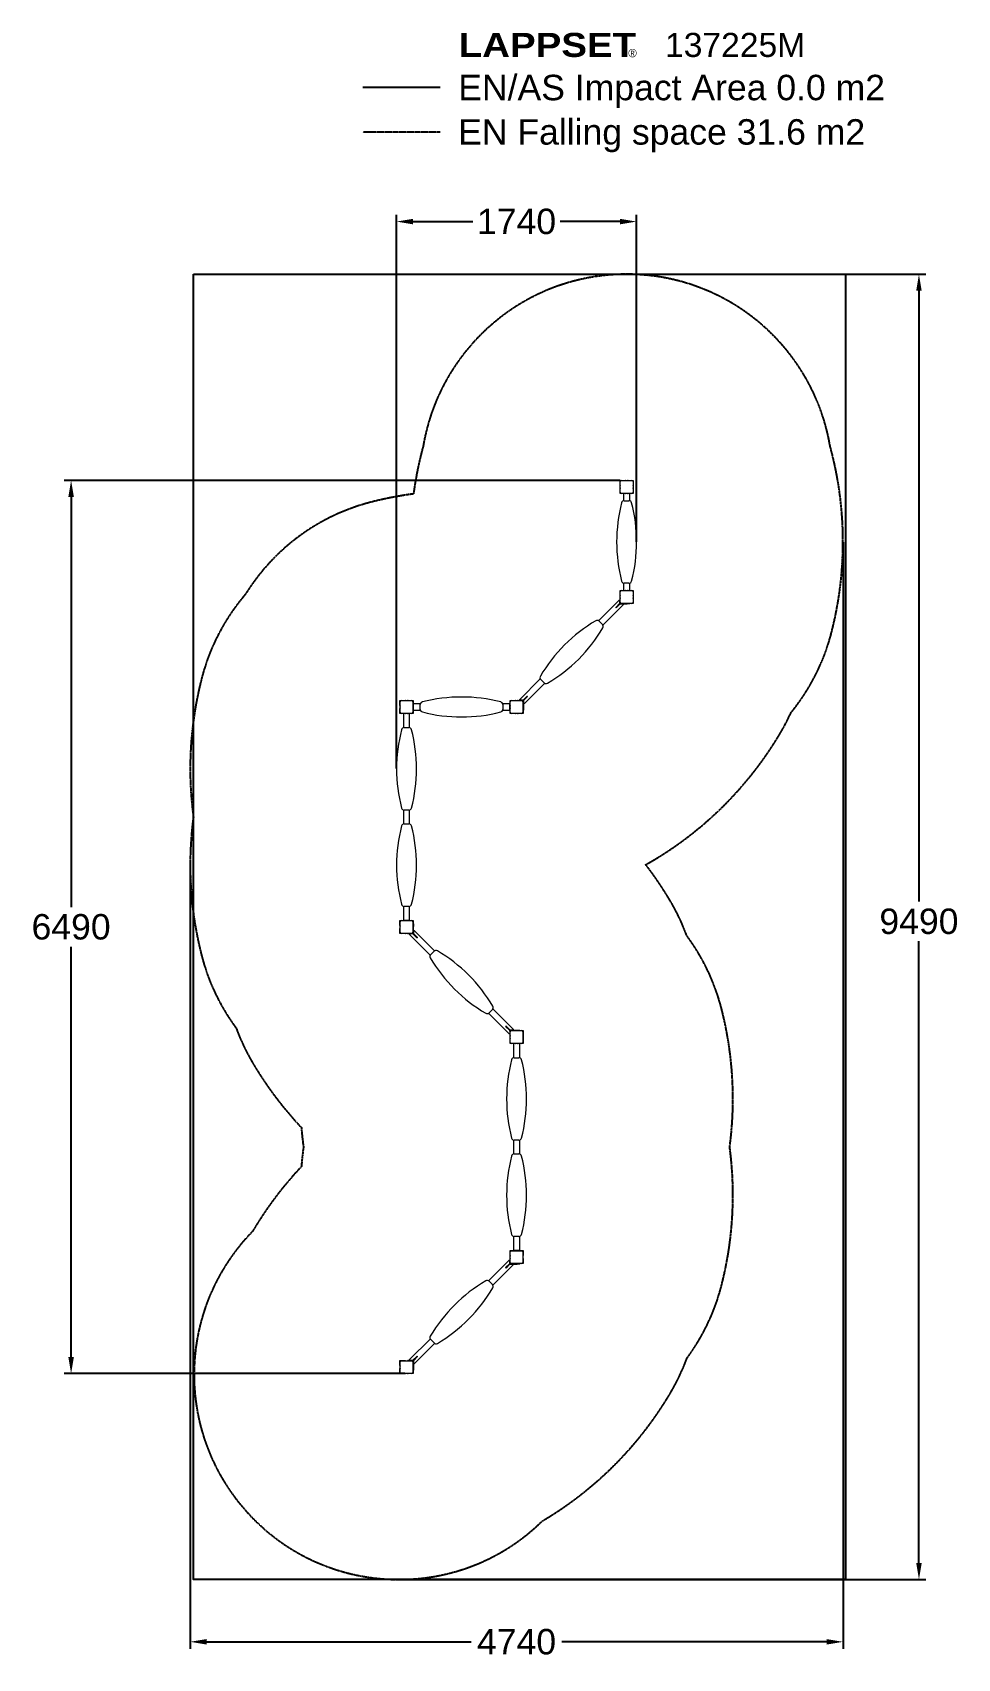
# Model space of a CAD drawing. Extents: x -3539 to 3184, y -5320 to 6503.
import ezdxf

# ---------------------------------------------------------------- set-up
doc = ezdxf.new("R2010")
doc.units = 0
doc.header["$LTSCALE"] = 5
doc.header["$PDMODE"] = 33
doc.header["$PDSIZE"] = 20
doc.linetypes.add('HIDDEN', pattern=[0.375, 0.25, -0.125])
doc.layers.get('0').update_dxf_attribs({"linetype": 'CONTINUOUS'})
doc.layers.get('Defpoints').update_dxf_attribs({"linetype": 'CONTINUOUS'})
for name, color, linetype in [('LCPROD_FALLINGSPACE', 63, 'HIDDEN'), ('Lg_area', 4, 'CONTINUOUS'), ('Lg_boundary', 5, 'CONTINUOUS'), ('Lg_dim', 7, 'CONTINUOUS'), ('Lg_falling', 63, 'HIDDEN'), ('Lg_prod', 40, 'CONTINUOUS'), ('Lg_txt', 4, 'CONTINUOUS')]:
    doc.layers.add(name, color=color, linetype=linetype)
doc.styles.add('LG1', font='arial.ttf', dxfattribs={"height": 185})
doc.styles.add('LG2', font='ariblk.ttf', dxfattribs={"height": 185})
doc.dimstyles.new('LG_DIM', dxfattribs={"dimtxt": 185, "dimasz": 120, "dimexe": 50, "dimexo": 1, "dimgap": 50, "dimtad": 0, "dimtih": 1, "dimtoh": 1, "dimdec": 0, "dimrnd": 10, "dimdsep": 46, "dimtxsty": 'LG1', "dimcen": 2.5, "dimclrt": 4, "dimadec": 4, "dimazin": 0, "dimtfac": 1, "dimtmove": 0, "dimatfit": 3, "dimfxl": 1, "dimtolj": 1, "dimtzin": 0, "dimarcsym": 0})

# ---------------------------------------------------------------- blocks, each defined once
blk = doc.blocks.new('prodnum')
at = {"layer": 'Lg_txt'}
for s, height, style, p in [('LAPPSET', 175, 'LG2', (0, 0)), ('®', 60, 'LG1', (1233, -2))]:
    blk.add_text(s, height=height, dxfattribs=dict(at, style=style)).set_placement(p)
at = {"layer": 'Lg_txt', "style": 'LG1'}
blk.add_attdef('PRODNUM', (1500, 0), '', height=175, dxfattribs=at)
blk = doc.blocks.new('*D4')
at = {"layer": 'Defpoints', "color": 0}
for p in [(779, 4745), (-876, -4746), (2904, -4746)]:
    blk.add_point(p, dxfattribs=at)
at = {"layer": 'Lg_dim', "color": 0, "lineweight": -2}
for p, q in [((780, 4745), (2954, 4745)), ((2904, 4625), (2904, 184)), ((2904, -4626), (2904, -105)), ((-875, -4746), (2954, -4746))]:
    blk.add_line(p, q, dxfattribs=at)
at = {"layer": 'Lg_dim', "color": 0}
for points in [[(2924, 4625), (2884, 4625), (2904, 4745)], [(2884, -4626), (2924, -4626), (2904, -4746)]]:
    blk.add_solid(points, dxfattribs=at)
at = {"layer": 'Lg_dim', "color": 4, "insert": (2904, 39), "char_height": 185, "attachment_point": 5, "style": 'LG1'}
blk.add_mtext('\\A1;9490', dxfattribs=at)
blk = doc.blocks.new('*D5')
at = {"color": 0, "lineweight": -2}
for p, q in [((2352, 2798), (2352, -5249)), ((-2393, 448), (-2393, -5249)), ((-2273, -5199), (-350, -5199)), ((2232, -5199), (308, -5199))]:
    blk.add_line(p, q, dxfattribs=at)
at = {"color": 0}
for points in [[(-2273, -5179), (-2273, -5219), (-2393, -5199)], [(2232, -5219), (2232, -5179), (2352, -5199)]]:
    blk.add_solid(points, dxfattribs=at)
at = {"layer": 'Defpoints', "color": 0}
for p in [(2352, 2799), (-2393, 449), (2352, -5199)]:
    blk.add_point(p, dxfattribs=at)
at = {"color": 4, "insert": (-21, -5199), "char_height": 185, "attachment_point": 5, "style": 'LG1'}
blk.add_mtext('\\A1;4740', dxfattribs=at)
blk = doc.blocks.new('*D6')
at = {"color": 0, "lineweight": -2}
for p, q in [((731, 3246), (-3309, 3246)), ((-3259, 3126), (-3259, 143)), ((-3259, -3129), (-3259, -146)), ((-833, -3249), (-3309, -3249))]:
    blk.add_line(p, q, dxfattribs=at)
at = {"color": 0}
for points in [[(-3239, 3126), (-3279, 3126), (-3259, 3246)], [(-3279, -3129), (-3239, -3129), (-3259, -3249)]]:
    blk.add_solid(points, dxfattribs=at)
at = {"layer": 'Defpoints', "color": 0}
for p in [(-3259, 3246), (732, 3246), (-832, -3249)]:
    blk.add_point(p, dxfattribs=at)
at = {"color": 4, "insert": (-3259, -1), "char_height": 185, "attachment_point": 5, "style": 'LG1'}
blk.add_mtext('\\A1;6490', dxfattribs=at)
blk = doc.blocks.new('*D7')
at = {"color": 0, "lineweight": -2}
for p, q in [((-893, 1150), (-893, 5178)), ((-773, 5128), (-338, 5128)), ((732, 5128), (296, 5128)), ((852, 2800), (852, 5178))]:
    blk.add_line(p, q, dxfattribs=at)
at = {"color": 0}
for points in [[(-773, 5148), (-773, 5108), (-893, 5128)], [(732, 5108), (732, 5148), (852, 5128)]]:
    blk.add_solid(points, dxfattribs=at)
at = {"layer": 'Defpoints', "color": 0}
for p in [(852, 5128), (852, 2799), (-893, 1149)]:
    blk.add_point(p, dxfattribs=at)
at = {"color": 4, "insert": (-21, 5128), "char_height": 185, "attachment_point": 5, "style": 'LG1'}
blk.add_mtext('\\A1;1740', dxfattribs=at)

msp = doc.modelspace()

# ---------------------------------------------------------------- linework, layer by layer
at = {"layer": 'LCPROD_FALLINGSPACE'}
msp.add_lwpolyline([(166.8, -4320.1, 0.1264338), (1097.8, -3389.1, 0.0459235), (1217, -3137.2, 0.0970067), (1468.5, -2609.8, 0.0963584), (1528.5, -1601.5, 0.0963584), (1468.5, -593.2, 0.0970139), (1217, -65.7, 0.0459211), (1097.8, 186.1, 0.0303919), (917.8, 452.2, 0.0092616), (966.8, 479.9, 0.1264338), (1897.8, 1410.9, 0.0272052), (1974.1, 1557.6, 0.1086326), (2268.5, 2140.2, 0.1264338), (2268.5, 3456.8, 0.0063631), (2258.4, 3494.2, 0.8456443), (-699.9, 3494.2, 0.0063631), (-710, 3456.8, 0.0297773), (-770.1, 3147.8, 0.0297773), (-1079.1, 3087.8, 0.1931654), (-1991.8, 2417.8, 0.114805), (-2310, 1806.8, 0.0963584), (-2370, 798.5, 0.0963584), (-2310, -209.8, 0.0970067), (-2058.5, -737.2, 0.0459235), (-1939.3, -989.1, 0.055839), (-1585.1, -1459.5, 0.013496), (-1570, -1601.5, 0.0134961), (-1585.1, -1743.5, 0.0558362), (-1939.3, -2213.9, 0.9901919)], format="xyb", close=True, dxfattribs=at)
at = {"layer": 'Lg_area'}
msp.add_lwpolyline([(-576.6, 6103.9), (-1139, 6103.9)], dxfattribs=at)
at = {"layer": 'Lg_boundary'}
msp.add_lwpolyline([(-2370, 4745), (2370, 4745), (2370, -4745), (-2370, -4745)], close=True, dxfattribs=at)
at = {"layer": 'Lg_falling'}
msp.add_lwpolyline([(-576.6, 5778.8), (-1139, 5778.8)], dxfattribs=at)
at = {"layer": 'Lg_prod', "linetype": 'Continuous', "lineweight": 0}
for p, q in [((731.7, 3209.5, 0), (731.7, 3246, 0)), ((731.7, 3246, 0), (768.2, 3246, 0)), ((732.7, 3160, 0), (732.7, 3237, 0)), ((740.7, 3245, 0), (817.7, 3245, 0)), ((790.2, 3246, 0), (826.7, 3246, 0)), ((825.7, 3237, 0), (825.7, 3160, 0)), ((826.7, 3246, 0), (826.7, 3209.5, 0)), ((731.7, 3151, 0), (731.7, 3187.5, 0)), ((768.2, 3151, 0), (731.7, 3151, 0)), ((817.7, 3152, 0), (740.7, 3152, 0)), ((756.7, 3150.5, 0), (756.7, 3097.8, 0)), ((801.7, 3150.5, 0), (756.7, 3150.5, 0)), ((762.1, 3098.5, 0), (796.3, 3098.5, 0)), ((826.7, 3151, 0), (790.2, 3151, 0)), ((801.7, 3097.8, 0), (801.7, 3150.5, 0)), ((826.7, 3187.5, 0), (826.7, 3151, 0)), ((756.7, 2499.2, 0), (756.7, 2446.5, 0)), ((796.3, 2498.5, 0), (762.1, 2498.5, 0)), ((801.7, 2446.5, 0), (801.7, 2499.2, 0)), ((574.9, 2226, 0), (725.2, 2376.3, 0)), ((730.8, 2355.7, 0), (730.8, 2370.6, 0)), ((731.7, 2409.5, 0), (731.7, 2446, 0)), ((731.7, 2446, 0), (768.2, 2446, 0)), ((731.7, 2351, 0), (731.7, 2387.5, 0)), ((732.7, 2360, 0), (732.7, 2437, 0)), ((740.7, 2445, 0), (817.7, 2445, 0)), ((756.7, 2446.5, 0), (801.7, 2446.5, 0)), ((790.2, 2446, 0), (826.7, 2446, 0)), ((825.7, 2437, 0), (825.7, 2360, 0)), ((826.7, 2446, 0), (826.7, 2409.5, 0)), ((826.7, 2387.5, 0), (826.7, 2351, 0)), ((754.7, 2342.1, 0), (606.8, 2194.2, 0)), ((699.7, 2322.5, 0), (729.4, 2352.2, 0)), ((703.3, 2319, 0), (699.7, 2322.5, 0)), ((701.9, 2321.8, 0), (705.4, 2325.4, 0)), ((704, 2319.7, 0), (701.9, 2321.8, 0)), ((730.6, 2346.3, 0), (703.3, 2319, 0)), ((705.4, 2325.4, 0), (729.3, 2349.2, 0)), ((730.6, 2346.3, 0), (731.4, 2347.1, 0)), ((768.2, 2351, 0), (731.7, 2351, 0)), ((733.5, 2351, 0), (782.3, 2351, 0)), ((733.5, 2348, 0), (782.3, 2348, 0)), ((749, 2347.8, 0), (734.2, 2347.8, 0)), ((817.7, 2352, 0), (740.7, 2352, 0)), ((782.3, 2351, 0), (802.3, 2351, 0)), ((802.3, 2348, 0), (782.3, 2348, 0)), ((826.7, 2351, 0), (790.2, 2351, 0)), ((802.3, 2348, 0), (802.3, 2351, 0)), ((579.3, 2222.7, 0), (603.5, 2198.6, 0)), ((1.8, 1652.9, 0), (151.7, 1802.8, 0)), ((179.2, 1774.3, 0), (155, 1798.5, 0)), ((55.6, 1678.3, 0), (25.9, 1648.7, 0)), ((52.4, 1672.3, 0), (28.5, 1648.5, 0)), ((31.7, 1647.5, 0), (59.1, 1674.8, 0)), ((183.6, 1771, 0), (35.9, 1623.4, 0)), ((52.4, 1672.3, 0), (55.9, 1675.9, 0)), ((59.1, 1674.8, 0), (55.6, 1678.3, 0)), ((58, 1673.8, 0), (55.9, 1675.9, 0)), ((-868.3, 1609.5, 0), (-868.3, 1646, 0)), ((-868.3, 1646, 0), (-831.8, 1646, 0)), ((-868.3, 1551, 0), (-868.3, 1587.5, 0)), ((-831.8, 1551, 0), (-868.3, 1551, 0)), ((-867.3, 1560, 0), (-867.3, 1637, 0)), ((-859.3, 1645, 0), (-782.3, 1645, 0)), ((-782.3, 1552, 0), (-859.3, 1552, 0)), ((-798.3, 1550.5, 0), (-843.3, 1550.5, 0)), ((-843.3, 1550.5, 0), (-843.3, 1447.8, 0)), ((-809.8, 1646, 0), (-773.3, 1646, 0)), ((-773.3, 1551, 0), (-809.8, 1551, 0)), ((-798.3, 1447.8, 0), (-798.3, 1550.5, 0)), ((-774.3, 1637, 0), (-774.3, 1560, 0)), ((-773.3, 1646, 0), (-773.3, 1609.5, 0)), ((-773.3, 1587.5, 0), (-773.3, 1551, 0)), ((-720, 1621, 0), (-772.8, 1621, 0)), ((-772.8, 1621, 0), (-772.8, 1576, 0)), ((-772.8, 1576, 0), (-720, 1576, 0)), ((-720.8, 1581.4, 0), (-720.8, 1615.6, 0)), ((-68.8, 1621, 0), (-121.5, 1621, 0)), ((-121.5, 1576, 0), (-68.8, 1576, 0)), ((-120.8, 1615.6, 0), (-120.8, 1581.4, 0)), ((-68.8, 1576, 0), (-68.8, 1621, 0)), ((-68.3, 1609.5, 0), (-68.3, 1646, 0)), ((-68.3, 1646, 0), (-31.8, 1646, 0)), ((-68.3, 1551, 0), (-68.3, 1587.5, 0)), ((-31.8, 1551, 0), (-68.3, 1551, 0)), ((-67.3, 1560, 0), (-67.3, 1637, 0)), ((-59.3, 1645, 0), (17.7, 1645, 0)), ((17.7, 1552, 0), (-59.3, 1552, 0)), ((-9.8, 1646, 0), (26.7, 1646, 0)), ((26.7, 1551, 0), (-9.8, 1551, 0)), ((22.4, 1647.2, 0), (7.5, 1647.2, 0)), ((25.7, 1637, 0), (25.7, 1560, 0)), ((26.7, 1646, 0), (26.7, 1609.5, 0)), ((26.7, 1644.2, 0), (26.7, 1595.5, 0)), ((26.7, 1575.5, 0), (26.7, 1595.5, 0)), ((26.7, 1587.5, 0), (26.7, 1551, 0)), ((29.7, 1575.5, 0), (26.7, 1575.5, 0)), ((29.7, 1644.2, 0), (29.7, 1595.5, 0)), ((29.7, 1595.5, 0), (29.7, 1575.5, 0)), ((30.3, 1629, 0), (30.3, 1643.9, 0)), ((31.7, 1647.5, 0), (30.6, 1646.3, 0)), ((-837.9, 1448.5, 0), (-803.7, 1448.5, 0)), ((-843.3, 849.2, 0), (-843.3, 747.8, 0)), ((-803.7, 848.5, 0), (-837.9, 848.5, 0)), ((-798.3, 747.8, 0), (-798.3, 849.2, 0)), ((-837.9, 748.5, 0), (-803.7, 748.5, 0)), ((-843.3, 149.2, 0), (-843.3, 46.5, 0)), ((-803.7, 148.5, 0), (-837.9, 148.5, 0)), ((-798.3, 46.5, 0), (-798.3, 149.2, 0)), ((-868.3, 9.5, 0), (-868.3, 46, 0)), ((-868.3, 46, 0), (-831.8, 46, 0)), ((-867.3, -40, 0), (-867.3, 37, 0)), ((-859.3, 45, 0), (-782.3, 45, 0)), ((-798.3, 46.5, 0), (-843.3, 46.5, 0)), ((-809.8, 46, 0), (-773.3, 46, 0)), ((-774.3, 37, 0), (-774.3, -40, 0)), ((-773.3, 46, 0), (-773.3, 9.5, 0)), ((-773.2, 1.5, 0), (-773.2, 21.5, 0)), ((-770.2, 21.5, 0), (-773.2, 21.5, 0)), ((-773.2, -47.2, 0), (-773.2, 1.5, 0)), ((-770.2, 21.5, 0), (-770.2, 1.5, 0)), ((-770.2, -47.2, 0), (-770.2, 1.5, 0)), ((-868.3, -49, 0), (-868.3, -12.5, 0)), ((-831.8, -49, 0), (-868.3, -49, 0)), ((-782.3, -48, 0), (-859.3, -48, 0)), ((-773.3, -49, 0), (-809.8, -49, 0)), ((-648.3, -205.8, 0), (-798.5, -55.6, 0)), ((-778, -49.9, 0), (-792.9, -49.9, 0)), ((-744.8, -81, 0), (-774.4, -51.4, 0)), ((-773.3, -12.5, 0), (-773.3, -49, 0)), ((-747.6, -75.3, 0), (-771.5, -51.5, 0)), ((-770.1, -31.7, 0), (-770.1, -46.6, 0)), ((-768.6, -50.1, 0), (-769.4, -49.4, 0)), ((-768.6, -50.1, 0), (-741.2, -77.5, 0)), ((-764.4, -26, 0), (-616.5, -174, 0)), ((-744.1, -78.9, 0), (-747.6, -75.3, 0)), ((-741.2, -77.5, 0), (-744.8, -81, 0)), ((-742, -76.8, 0), (-744.1, -78.9, 0)), ((-645, -201.4, 0), (-620.8, -177.3, 0)), ((-75.2, -778.9, 0), (-225.1, -629, 0)), ((-196.5, -601.5, 0), (-220.7, -625.7, 0)), ((-193.3, -597.2, 0), (-45.6, -744.8, 0)), ((-97.1, -721.7, 0), (-100.6, -725.2, 0)), ((-100.6, -725.2, 0), (-71, -754.8, 0)), ((-96, -722.7, 0), (-98.1, -724.8, 0)), ((-94.6, -728.4, 0), (-98.1, -724.8, 0)), ((-69.7, -749, 0), (-97.1, -721.7, 0)), ((-94.6, -728.4, 0), (-70.7, -752.2, 0)), ((-69.7, -749, 0), (-68.6, -750.1, 0)), ((-69.5, -758.4, 0), (-69.5, -773.3, 0)), ((-68.3, -790.5, 0), (-68.3, -754, 0)), ((-68.3, -754, 0), (-31.8, -754, 0)), ((-68.3, -849, 0), (-68.3, -812.5, 0)), ((-67.3, -840, 0), (-67.3, -763, 0)), ((-66.5, -751, 0), (-17.7, -751, 0)), ((-66.5, -754, 0), (-17.7, -754, 0)), ((-51.3, -750.5, 0), (-66.2, -750.5, 0)), ((-59.3, -755, 0), (17.7, -755, 0)), ((-17.7, -751, 0), (2.3, -751, 0)), ((2.3, -754, 0), (-17.7, -754, 0)), ((-9.8, -754, 0), (26.7, -754, 0)), ((2.3, -751, 0), (2.3, -754, 0)), ((25.7, -763, 0), (25.7, -840, 0)), ((26.7, -754, 0), (26.7, -790.5, 0)), ((26.7, -769, 0), (28.7, -769, 0)), ((26.7, -790.5, 0), (26.7, -812.5, 0)), ((26.7, -812.5, 0), (26.7, -849, 0)), ((28.7, -834, 0), (28.7, -769, 0)), ((-31.8, -849, 0), (-68.3, -849, 0)), ((17.7, -848, 0), (-59.3, -848, 0)), ((1.7, -849.5, 0), (-43.3, -849.5, 0)), ((-43.3, -849.5, 0), (-43.3, -952.2, 0)), ((26.7, -849, 0), (-9.8, -849, 0)), ((1.7, -952.2, 0), (1.7, -849.5, 0)), ((26.7, -834, 0), (28.7, -834, 0)), ((-37.9, -951.5, 0), (-3.7, -951.5, 0)), ((-43.3, -1550.8, 0), (-43.3, -1652.2, 0)), ((-3.7, -1551.5, 0), (-37.9, -1551.5, 0)), ((-37.9, -1651.5, 0), (-3.7, -1651.5, 0)), ((1.7, -1652.2, 0), (1.7, -1550.8, 0)), ((-68.3, -2390.5, 0), (-68.3, -2354, 0)), ((-68.3, -2354, 0), (-31.8, -2354, 0)), ((-67.3, -2440, 0), (-67.3, -2363, 0)), ((-59.3, -2355, 0), (17.7, -2355, 0)), ((-43.3, -2250.8, 0), (-43.3, -2353.5, 0)), ((1.7, -2353.5, 0), (-43.3, -2353.5, 0)), ((-3.7, -2251.5, 0), (-37.9, -2251.5, 0)), ((-9.8, -2354, 0), (26.7, -2354, 0)), ((1.7, -2353.5, 0), (1.7, -2250.8, 0)), ((25.7, -2363, 0), (25.7, -2440, 0)), ((26.7, -2354, 0), (26.7, -2390.5, 0)), ((-225.1, -2574, 0), (-74.8, -2423.7, 0)), ((-45.3, -2457.9, 0), (-193.2, -2605.8, 0)), ((-100.3, -2477.5, 0), (-70.6, -2447.8, 0)), ((-96.7, -2481, 0), (-100.3, -2477.5, 0)), ((-98.1, -2478.2, 0), (-94.6, -2474.6, 0)), ((-96, -2480.3, 0), (-98.1, -2478.2, 0)), ((-69.4, -2453.7, 0), (-96.7, -2481, 0)), ((-94.6, -2474.6, 0), (-70.7, -2450.8, 0)), ((-69.4, -2453.7, 0), (-68.6, -2452.9, 0)), ((-69.2, -2444.3, 0), (-69.2, -2429.4, 0)), ((-68.3, -2449, 0), (-68.3, -2412.5, 0)), ((-31.8, -2449, 0), (-68.3, -2449, 0)), ((-66.5, -2449, 0), (-17.7, -2449, 0)), ((-66.5, -2452, 0), (-17.7, -2452, 0)), ((-51, -2452.2, 0), (-65.8, -2452.2, 0)), ((17.7, -2448, 0), (-59.3, -2448, 0)), ((-17.7, -2449, 0), (2.3, -2449, 0)), ((2.3, -2452, 0), (-17.7, -2452, 0)), ((26.7, -2449, 0), (-9.8, -2449, 0)), ((2.3, -2452, 0), (2.3, -2449, 0)), ((26.7, -2412.5, 0), (26.7, -2449, 0)), ((-220.7, -2577.3, 0), (-196.5, -2601.4, 0)), ((-798.2, -3147.1, 0), (-648.3, -2997.2, 0)), ((-616.4, -3029, 0), (-764.1, -3176.6, 0)), ((-620.8, -3025.7, 0), (-645, -3001.5, 0)), ((-868.3, -3190.5, 0), (-868.3, -3154, 0)), ((-868.3, -3154, 0), (-831.8, -3154, 0)), ((-867.3, -3240, 0), (-867.3, -3163, 0)), ((-859.3, -3155, 0), (-782.3, -3155, 0)), ((-809.8, -3154, 0), (-773.3, -3154, 0)), ((-777.6, -3152.8, 0), (-792.5, -3152.8, 0)), ((-774.3, -3163, 0), (-774.3, -3240, 0)), ((-744.4, -3121.7, 0), (-774.1, -3151.3, 0)), ((-773.3, -3154, 0), (-773.3, -3190.5, 0)), ((-773.3, -3155.8, 0), (-773.3, -3204.5, 0)), ((-747.6, -3127.7, 0), (-771.5, -3151.5, 0)), ((-770.3, -3155.8, 0), (-770.3, -3204.5, 0)), ((-769.7, -3171, 0), (-769.7, -3156.1, 0)), ((-768.3, -3152.5, 0), (-769.4, -3153.7, 0)), ((-768.3, -3152.5, 0), (-740.9, -3125.2, 0)), ((-747.6, -3127.7, 0), (-744.1, -3124.1, 0)), ((-740.9, -3125.2, 0), (-744.4, -3121.7, 0)), ((-742, -3126.2, 0), (-744.1, -3124.1, 0)), ((-868.3, -3249, 0), (-868.3, -3212.5, 0)), ((-831.8, -3249, 0), (-868.3, -3249, 0)), ((-782.3, -3248, 0), (-859.3, -3248, 0)), ((-773.3, -3249, 0), (-809.8, -3249, 0)), ((-773.3, -3224.5, 0), (-773.3, -3204.5, 0)), ((-773.3, -3212.5, 0), (-773.3, -3249, 0)), ((-770.3, -3224.5, 0), (-773.3, -3224.5, 0)), ((-770.3, -3204.5, 0), (-770.3, -3224.5, 0))]:
    msp.add_line(p, q, dxfattribs=at)
for centre, radius, start, end in [((739.7, 3209.5, 0), 8, 180, 208.95502), ((740.7, 3237, 0), 8, 90, 180), ((768.2, 3238, 0), 8, 61.04498, 90), ((790.2, 3238, 0), 8, 90, 118.95502), ((817.7, 3237, 0), 8, 0, 90), ((818.7, 3209.5, 0), 8, 331.04498, 0), ((1851.7, 2798.5, 0), 1145, 165.58823, 194.41177), ((739.7, 3187.5, 0), 8, 151.04498, 180), ((740.7, 3160, 0), 8, 180, 270), ((762.1, 3078.5, 0), 20, 90, 165.58823), ((768.2, 3159, 0), 8, 270, 298.95502), ((790.2, 3159, 0), 8, 241.04498, 270), ((796.3, 3078.5, 0), 20, 14.41177, 90), ((-293.3, 2798.5, 0), 1145, 345.58823, 14.41177), ((817.7, 3160, 0), 8, 270, 0), ((818.7, 3187.5, 0), 8, 0, 28.95502), ((762.1, 2518.5, 0), 20, 194.41177, 270), ((796.3, 2518.5, 0), 20, 270, 345.58823), ((739.7, 2409.5, 0), 8, 180, 208.95502), ((739.7, 2387.5, 0), 8, 151.04498, 180), ((740.7, 2437, 0), 8, 90, 180), ((768.2, 2438, 0), 8, 61.04498, 90), ((790.2, 2438, 0), 8, 90, 118.95502), ((817.7, 2437, 0), 8, 0, 90), ((818.7, 2409.5, 0), 8, 331.04498, 0), ((818.7, 2387.5, 0), 8, 0, 28.95502), ((733.5, 2345, 0), 6, 90, 135), ((725.8, 2355.7, 0), 5, 315, 359.99396), ((734.2, 2342.8, 0), 5, 89.99396, 135), ((733.5, 2345, 0), 3, 90, 135), ((740.7, 2360, 0), 8, 180, 270), ((768.2, 2359, 0), 8, 270, 298.95502), ((790.2, 2359, 0), 8, 241.04498, 270), ((817.7, 2360, 0), 8, 270, 0), ((1137.6, 1240.1, 0), 1145, 120.58823, 149.41177), ((-379.1, 2756.9, 0), 1145, 300.58823, 329.41177), ((565.2, 2208.6, 0), 20, 45, 120.58823), ((589.3, 2184.4, 0), 20, 329.41177, 45), ((169.2, 1812.6, 0), 20, 149.41177, 225), ((193.4, 1788.4, 0), 20, 225, 300.58823), ((-420.8, 526, 0), 1145, 75.58823, 104.41177), ((-860.3, 1609.5, 0), 8, 180, 208.95502), ((-860.3, 1587.5, 0), 8, 151.04498, 180), ((-859.3, 1637, 0), 8, 90, 180), ((-859.3, 1560, 0), 8, 180, 270), ((-831.8, 1638, 0), 8, 61.04498, 90), ((-831.8, 1559, 0), 8, 270, 298.95502), ((-809.8, 1638, 0), 8, 90, 118.95502), ((-809.8, 1559, 0), 8, 241.04498, 270), ((-782.3, 1637, 0), 8, 0, 90), ((-782.3, 1560, 0), 8, 270, 0), ((-781.3, 1609.5, 0), 8, 331.04498, 0), ((-781.3, 1587.5, 0), 8, 0, 28.95502), ((-700.8, 1615.6, 0), 20, 104.41177, 180), ((-700.8, 1581.4, 0), 20, 180, 255.58823), ((-420.8, 2671, 0), 1145, 255.58823, 284.41177), ((-140.8, 1615.6, 0), 20, 0, 75.58823), ((-140.8, 1581.4, 0), 20, 284.41177, 0), ((-60.3, 1609.5, 0), 8, 180, 208.95502), ((-60.3, 1587.5, 0), 8, 151.04498, 180), ((-59.3, 1637, 0), 8, 90, 180), ((-59.3, 1560, 0), 8, 180, 270), ((-31.8, 1638, 0), 8, 61.04498, 90), ((-31.8, 1559, 0), 8, 270, 298.95502), ((-9.8, 1638, 0), 8, 90, 118.95502), ((-9.8, 1559, 0), 8, 241.04498, 270), ((17.7, 1637, 0), 8, 0, 90), ((17.7, 1560, 0), 8, 270, 0), ((22.4, 1652.2, 0), 5, 270.00604, 315), ((18.7, 1609.5, 0), 8, 331.04498, 0), ((18.7, 1587.5, 0), 8, 0, 28.95502), ((32.7, 1644.2, 0), 6, 135, 180), ((32.7, 1644.2, 0), 3, 135, 180), ((35.3, 1643.9, 0), 5, 135, 180.00604), ((251.7, 1148.5, 0), 1145, 165.58823, 194.41177), ((-837.9, 1428.5, 0), 20, 90, 165.58823), ((-803.7, 1428.5, 0), 20, 14.41177, 90), ((-1893.3, 1148.5, 0), 1145, 345.58823, 14.41177), ((-837.9, 868.5, 0), 20, 194.41177, 270), ((-803.7, 868.5, 0), 20, 270, 345.58823), ((251.7, 448.5, 0), 1145, 165.58823, 194.41177), ((-837.9, 728.5, 0), 20, 90, 165.58823), ((-803.7, 728.5, 0), 20, 14.41177, 90), ((-1893.3, 448.5, 0), 1145, 345.58823, 14.41177), ((-837.9, 168.5, 0), 20, 194.41177, 270), ((-803.7, 168.5, 0), 20, 270, 345.58823), ((-860.3, 9.5, 0), 8, 180, 208.95502), ((-859.3, 37, 0), 8, 90, 180), ((-831.8, 38, 0), 8, 61.04498, 90), ((-809.8, 38, 0), 8, 90, 118.95502), ((-782.3, 37, 0), 8, 0, 90), ((-781.3, 9.5, 0), 8, 331.04498, 0), ((-860.3, -12.5, 0), 8, 151.04498, 180), ((-859.3, -40, 0), 8, 180, 270), ((-831.8, -41, 0), 8, 270, 298.95502), ((-809.8, -41, 0), 8, 241.04498, 270), ((-782.3, -40, 0), 8, 270, 0), ((-778, -54.9, 0), 5, 45, 89.99396), ((-781.3, -12.5, 0), 8, 0, 28.95502), ((-767.2, -47.2, 0), 6, 180, 225), ((-767.2, -47.2, 0), 3, 180, 225), ((-765.1, -46.6, 0), 5, 179.99396, 225), ((-630.8, -215.6, 0), 20, 135, 210.58823), ((337.6, 356.9, 0), 1145, 210.58823, 239.41177), ((-606.7, -191.4, 0), 20, 59.41177, 135), ((-1179.1, -1159.9, 0), 1145, 30.58823, 59.41177), ((-210.7, -587.4, 0), 20, 315, 30.58823), ((-234.9, -611.6, 0), 20, 239.41177, 315), ((-74.5, -758.4, 0), 5, 0.00604, 45), ((-66.5, -748, 0), 6, 225, 270), ((-66.2, -745.5, 0), 5, 225, 270.00604), ((-66.5, -748, 0), 3, 225, 270), ((-60.3, -790.5, 0), 8, 180, 208.95502), ((-60.3, -812.5, 0), 8, 151.04498, 180), ((-59.3, -763, 0), 8, 90, 180), ((-31.8, -762, 0), 8, 61.04498, 90), ((-9.8, -762, 0), 8, 90, 118.95502), ((17.7, -763, 0), 8, 0, 90), ((18.7, -790.5, 0), 8, 331.04498, 0), ((18.7, -812.5, 0), 8, 0, 28.95502), ((-59.3, -840, 0), 8, 180, 270), ((-31.8, -841, 0), 8, 270, 298.95502), ((-9.8, -841, 0), 8, 241.04498, 270), ((17.7, -840, 0), 8, 270, 0), ((1051.7, -1251.5, 0), 1145, 165.58823, 194.41177), ((-37.9, -971.5, 0), 20, 90, 165.58823), ((-3.7, -971.5, 0), 20, 14.41177, 90), ((-1093.3, -1251.5, 0), 1145, 345.58823, 14.41177), ((-37.9, -1531.5, 0), 20, 194.41177, 270), ((-3.7, -1531.5, 0), 20, 270, 345.58823), ((-37.9, -1671.5, 0), 20, 90, 165.58823), ((-3.7, -1671.5, 0), 20, 14.41177, 90), ((1051.7, -1951.5, 0), 1145, 165.58823, 194.41177), ((-1093.3, -1951.5, 0), 1145, 345.58823, 14.41177), ((-37.9, -2231.5, 0), 20, 194.41177, 270), ((-3.7, -2231.5, 0), 20, 270, 345.58823), ((-59.3, -2363, 0), 8, 90, 180), ((-31.8, -2362, 0), 8, 61.04498, 90), ((-9.8, -2362, 0), 8, 90, 118.95502), ((17.7, -2363, 0), 8, 0, 90), ((-66.5, -2455, 0), 6, 90, 135), ((-74.2, -2444.3, 0), 5, 315, 359.99396), ((-65.8, -2457.2, 0), 5, 89.99396, 135), ((-66.5, -2455, 0), 3, 90, 135), ((-60.3, -2390.5, 0), 8, 180, 208.95502), ((-60.3, -2412.5, 0), 8, 151.04498, 180), ((-59.3, -2440, 0), 8, 180, 270), ((-31.8, -2441, 0), 8, 270, 298.95502), ((-9.8, -2441, 0), 8, 241.04498, 270), ((17.7, -2440, 0), 8, 270, 0), ((18.7, -2390.5, 0), 8, 331.04498, 0), ((18.7, -2412.5, 0), 8, 0, 28.95502), ((337.6, -3559.9, 0), 1145, 120.58823, 149.41177), ((-234.8, -2591.4, 0), 20, 45, 120.58823), ((-1179.1, -2043.1, 0), 1145, 300.58823, 329.41177), ((-210.7, -2615.6, 0), 20, 329.41177, 45), ((-630.8, -2987.4, 0), 20, 149.41177, 225), ((-606.6, -3011.6, 0), 20, 225, 300.58823), ((-860.3, -3190.5, 0), 8, 180, 208.95502), ((-859.3, -3163, 0), 8, 90, 180), ((-831.8, -3162, 0), 8, 61.04498, 90), ((-809.8, -3162, 0), 8, 90, 118.95502), ((-782.3, -3163, 0), 8, 0, 90), ((-777.6, -3147.8, 0), 5, 270.00604, 315), ((-781.3, -3190.5, 0), 8, 331.04498, 0), ((-767.3, -3155.8, 0), 6, 135, 180), ((-767.3, -3155.8, 0), 3, 135, 180), ((-764.7, -3156.1, 0), 5, 135, 180.00604), ((-860.3, -3212.5, 0), 8, 151.04498, 180), ((-859.3, -3240, 0), 8, 180, 270), ((-831.8, -3241, 0), 8, 270, 298.95502), ((-809.8, -3241, 0), 8, 241.04498, 270), ((-782.3, -3240, 0), 8, 270, 0), ((-781.3, -3212.5, 0), 8, 0, 28.95502)]:
    msp.add_arc(centre, radius, start, end, dxfattribs=at)
for points, weights in [([(725.2, 2376.3, 0), (725.2, 2376.3, 0), (727.3, 2376.3, 0), (730.8, 2376.3, 0)], [1, 0.910683602523, 0.910683602523, 1]), ([(730.8, 2376.3, 0), (730.8, 2374.5, 0), (730.8, 2372.6, 0), (730.8, 2370.6, 0)], [1, 0.977283884193, 0.977283884193, 1]), ([(749, 2347.8, 0), (751, 2347.8, 0), (753, 2347.8, 0), (754.7, 2347.8, 0)], [1, 0.977283884193, 0.977283884193, 1]), ([(754.7, 2347.8, 0), (754.7, 2344.2, 0), (754.7, 2342.1, 0), (754.7, 2342.1, 0)], [1, 0.910683602523, 0.910683602523, 1]), ([(1.8, 1647.2, 0), (1.8, 1650.8, 0), (1.8, 1652.9, 0), (1.8, 1652.9, 0)], [1, 0.910683602523, 0.910683602523, 1]), ([(7.5, 1647.2, 0), (5.5, 1647.2, 0), (3.5, 1647.2, 0), (1.8, 1647.2, 0)], [1, 0.977283884193, 0.977283884193, 1]), ([(30.3, 1623.4, 0), (30.3, 1625.1, 0), (30.3, 1627, 0), (30.3, 1629, 0)], [1, 0.977283884193, 0.977283884193, 1]), ([(35.9, 1623.4, 0), (35.9, 1623.4, 0), (33.9, 1623.4, 0), (30.3, 1623.4, 0)], [1, 0.910683602523, 0.910683602523, 1]), ([(-798.5, -49.9, 0), (-796.8, -49.9, 0), (-794.9, -49.9, 0), (-792.9, -49.9, 0)], [1, 0.977283884193, 0.977283884193, 1]), ([(-798.5, -55.6, 0), (-798.5, -55.6, 0), (-798.5, -53.5, 0), (-798.5, -49.9, 0)], [1, 0.910683602523, 0.910683602523, 1]), ([(-770.1, -26, 0), (-766.5, -26, 0), (-764.4, -26, 0), (-764.4, -26, 0)], [1, 0.910683602523, 0.910683602523, 1]), ([(-770.1, -31.7, 0), (-770.1, -29.7, 0), (-770.1, -27.8, 0), (-770.1, -26, 0)], [1, 0.977283884193, 0.977283884193, 1]), ([(-69.5, -778.9, 0), (-73.1, -778.9, 0), (-75.2, -778.9, 0), (-75.2, -778.9, 0)], [1, 0.910683602523, 0.910683602523, 1]), ([(-69.5, -773.3, 0), (-69.5, -775.3, 0), (-69.5, -777.2, 0), (-69.5, -778.9, 0)], [1, 0.977283884193, 0.977283884193, 1]), ([(-45.6, -750.5, 0), (-47.4, -750.5, 0), (-49.3, -750.5, 0), (-51.3, -750.5, 0)], [1, 0.977283884193, 0.977283884193, 1]), ([(-45.6, -744.8, 0), (-45.6, -744.8, 0), (-45.6, -746.9, 0), (-45.6, -750.5, 0)], [1, 0.910683602523, 0.910683602523, 1]), ([(-74.8, -2423.7, 0), (-74.8, -2423.7, 0), (-72.7, -2423.7, 0), (-69.2, -2423.7, 0)], [1, 0.910683602523, 0.910683602523, 1]), ([(-69.2, -2423.7, 0), (-69.2, -2425.5, 0), (-69.2, -2427.4, 0), (-69.2, -2429.4, 0)], [1, 0.977283884193, 0.977283884193, 1]), ([(-51, -2452.2, 0), (-49, -2452.2, 0), (-47, -2452.2, 0), (-45.3, -2452.2, 0)], [1, 0.977283884193, 0.977283884193, 1]), ([(-45.3, -2452.2, 0), (-45.3, -2455.8, 0), (-45.3, -2457.9, 0), (-45.3, -2457.9, 0)], [1, 0.910683602523, 0.910683602523, 1]), ([(-798.2, -3152.8, 0), (-798.2, -3149.2, 0), (-798.2, -3147.1, 0), (-798.2, -3147.1, 0)], [1, 0.910683602523, 0.910683602523, 1]), ([(-792.5, -3152.8, 0), (-794.5, -3152.8, 0), (-796.5, -3152.8, 0), (-798.2, -3152.8, 0)], [1, 0.977283884193, 0.977283884193, 1]), ([(-769.7, -3176.6, 0), (-769.7, -3174.9, 0), (-769.7, -3173, 0), (-769.7, -3171, 0)], [1, 0.977283884193, 0.977283884193, 1]), ([(-764.1, -3176.6, 0), (-764.1, -3176.6, 0), (-766.1, -3176.6, 0), (-769.7, -3176.6, 0)], [1, 0.910683602523, 0.910683602523, 1])]:
    msp.add_rational_spline(points, weights, degree=3, dxfattribs=at)

# ---------------------------------------------------------------- block references
at = {"layer": 'Lg_txt'}
msp.add_blockref('prodnum', (-441.9, 6325.1, 0), dxfattribs=at).add_auto_attribs({'PRODNUM': '137225M'})

# ---------------------------------------------------------------- texts
at = {"layer": 'Lg_area', "style": 'LG1'}
msp.add_text('EN/AS Impact Area 0.0 m2', height=185, dxfattribs=at).set_placement((-444.8, 6010.3, 0))
at = {"layer": 'Lg_falling', "style": 'LG1'}
msp.add_text('EN Falling space 31.6 m2 ', height=185, dxfattribs=at).set_placement((-446, 5687.6, 0))

# ---------------------------------------------------------------- dimensions: what is measured, and where the dimension line sits
for base, p1, p2, text, picture, middle in [((851.7, 5128.3, 0), (-893.3, 1148.5, 0), (851.7, 2798.5, 0), '1740', '*D7', (-20.8, 5128.3, 0)), ((2351.7, -5198.7, 0), (-2393.3, 448.5, 0), (2351.7, 2798.5, 0), '4740', '*D5', (-20.8, -5198.7, 0))]:
    dim = msp.add_linear_dim(base=base, p1=p1, p2=p2, text=text, dimstyle='LG_DIM')
    dim.commit()
    dim.dimension.update_dxf_attribs({"geometry": picture, "text_midpoint": middle})
dim = msp.add_linear_dim(base=(-3259.2, 3246, 0), p1=(-831.8, -3249, 0), p2=(731.7, 3246, 0), angle=90, dimstyle='LG_DIM')
dim.commit()
dim.dimension.update_dxf_attribs({"geometry": '*D6', "text_midpoint": (-3259.2, -1.5, 0)})
at = {"layer": 'Lg_dim'}
dim = msp.add_linear_dim(base=(2903.9, -4745.9, 0), p1=(779.2, 4745, 0), p2=(-875.9, -4745.9, 0), angle=90, dimstyle='LG_DIM', dxfattribs=at)
dim.commit()
dim.dimension.update_dxf_attribs({"geometry": '*D4', "text_midpoint": (2903.9, 39.5, 0), "dimtype": 160})

doc.saveas('drawing.dxf')
